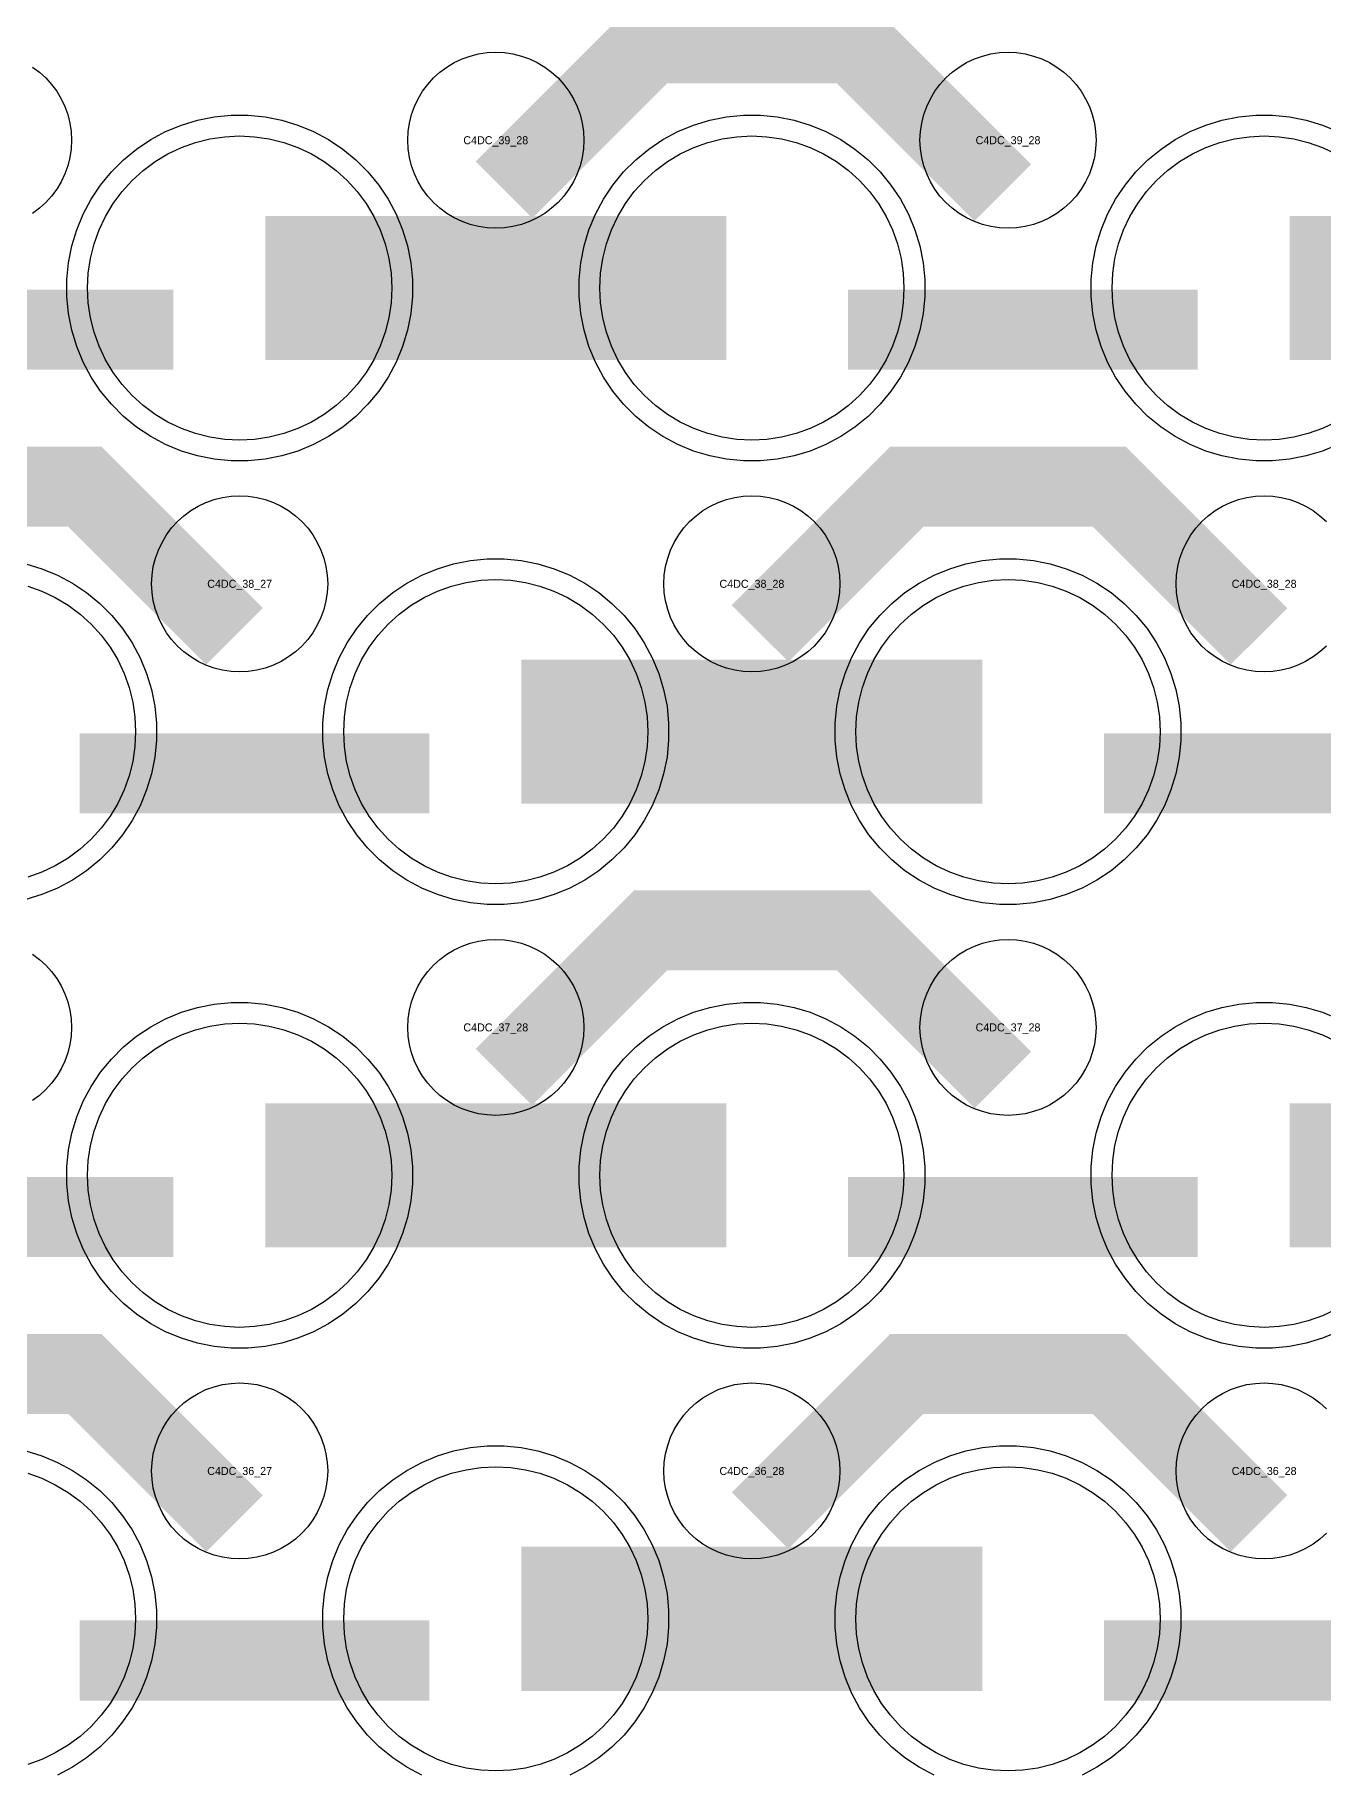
# Model space of a CAD drawing. Extents: x -11880 to 11880, y -14992 to 14992.
# Drawn here: x -3184 to -2782, y -9900 to -9356 of the extents above; entities that cross this region are included whole.
import ezdxf
from ezdxf.enums import TextEntityAlignment as Align

# ---------------------------------------------------------------- set-up
doc = ezdxf.new("R2010")
doc.units = 0
doc.header["$MEASUREMENT"] = 0
for name, color, linetype in [('GDS_775_DT_237', 138, 'CONTINUOUS'), ('RDL1_FS', 34, 'CONTINUOUS'), ('RDL_BS', 160, 'CONTINUOUS')]:
    doc.layers.add(name, color=color, linetype=linetype)

msp = doc.modelspace()

# ---------------------------------------------------------------- linework, layer by layer
at = {"layer": 'RDL1_FS', "color": 240, "true_color": 0xed1f24}
for points in [[(-3120, -9483.074), (-3124.657, -9482.845), (-3129.268, -9482.161), (-3133.791, -9481.029), (-3138.181, -9479.457), (-3142.395, -9477.465), (-3146.395, -9475.067), (-3150.14, -9472.289), (-3153.594, -9469.159), (-3156.724, -9465.705), (-3159.502, -9461.96), (-3161.9, -9457.96), (-3163.892, -9453.746), (-3165.464, -9449.356), (-3166.596, -9444.833), (-3167.28, -9440.222), (-3167.509, -9435.565), (-3167.28, -9430.908), (-3166.596, -9426.297), (-3165.464, -9421.774), (-3163.892, -9417.384), (-3161.9, -9413.17), (-3159.502, -9409.17), (-3156.724, -9405.425), (-3153.594, -9401.971), (-3150.14, -9398.841), (-3146.395, -9396.063), (-3142.395, -9393.665), (-3138.181, -9391.673), (-3133.791, -9390.101), (-3129.268, -9388.969), (-3124.657, -9388.285), (-3120, -9388.056), (-3115.343, -9388.285), (-3110.732, -9388.969), (-3106.209, -9390.101), (-3101.819, -9391.673), (-3097.605, -9393.665), (-3093.605, -9396.063), (-3089.86, -9398.841), (-3086.406, -9401.971), (-3083.276, -9405.425), (-3080.498, -9409.17), (-3078.1, -9413.17), (-3076.108, -9417.384), (-3074.536, -9421.774), (-3073.404, -9426.297), (-3072.72, -9430.908), (-3072.491, -9435.565), (-3072.72, -9440.222), (-3073.404, -9444.833), (-3074.536, -9449.356), (-3076.108, -9453.746), (-3078.1, -9457.96), (-3080.498, -9461.96), (-3083.276, -9465.705), (-3086.406, -9469.159), (-3089.86, -9472.289), (-3093.605, -9475.067), (-3097.605, -9477.465), (-3101.819, -9479.457), (-3106.209, -9481.029), (-3110.732, -9482.161), (-3115.343, -9482.845)], [(-2960, -9483.074), (-2964.657, -9482.845), (-2969.268, -9482.161), (-2973.791, -9481.029), (-2978.181, -9479.457), (-2982.395, -9477.465), (-2986.395, -9475.067), (-2990.14, -9472.289), (-2993.594, -9469.159), (-2996.724, -9465.705), (-2999.502, -9461.96), (-3001.9, -9457.96), (-3003.892, -9453.746), (-3005.464, -9449.356), (-3006.596, -9444.833), (-3007.28, -9440.222), (-3007.509, -9435.565), (-3007.28, -9430.908), (-3006.596, -9426.297), (-3005.464, -9421.774), (-3003.892, -9417.384), (-3001.9, -9413.17), (-2999.502, -9409.17), (-2996.724, -9405.425), (-2993.594, -9401.971), (-2990.14, -9398.841), (-2986.395, -9396.063), (-2982.395, -9393.665), (-2978.181, -9391.673), (-2973.791, -9390.101), (-2969.268, -9388.969), (-2964.657, -9388.285), (-2960, -9388.056), (-2955.343, -9388.285), (-2950.732, -9388.969), (-2946.209, -9390.101), (-2941.819, -9391.673), (-2937.605, -9393.665), (-2933.605, -9396.063), (-2929.86, -9398.841), (-2926.406, -9401.971), (-2923.276, -9405.425), (-2920.498, -9409.17), (-2918.1, -9413.17), (-2916.108, -9417.384), (-2914.536, -9421.774), (-2913.404, -9426.297), (-2912.72, -9430.908), (-2912.491, -9435.565), (-2912.72, -9440.222), (-2913.404, -9444.833), (-2914.536, -9449.356), (-2916.108, -9453.746), (-2918.1, -9457.96), (-2920.498, -9461.96), (-2923.276, -9465.705), (-2926.406, -9469.159), (-2929.86, -9472.289), (-2933.605, -9475.067), (-2937.605, -9477.465), (-2941.819, -9479.457), (-2946.209, -9481.029), (-2950.732, -9482.161), (-2955.343, -9482.845)], [(-3040, -9898.769), (-3044.657, -9898.54), (-3049.268, -9897.856), (-3053.791, -9896.724), (-3058.181, -9895.152), (-3062.395, -9893.16), (-3066.395, -9890.762), (-3070.14, -9887.984), (-3073.594, -9884.854), (-3076.724, -9881.4), (-3079.502, -9877.655), (-3081.9, -9873.655), (-3083.892, -9869.441), (-3085.464, -9865.051), (-3086.596, -9860.528), (-3087.28, -9855.917), (-3087.509, -9851.26), (-3087.28, -9846.603), (-3086.596, -9841.992), (-3085.464, -9837.469), (-3083.892, -9833.079), (-3081.9, -9828.865), (-3079.502, -9824.865), (-3076.724, -9821.12), (-3073.594, -9817.666), (-3070.14, -9814.536), (-3066.395, -9811.758), (-3062.395, -9809.36), (-3058.181, -9807.368), (-3053.791, -9805.796), (-3049.268, -9804.664), (-3044.657, -9803.98), (-3040, -9803.751), (-3035.343, -9803.98), (-3030.732, -9804.664), (-3026.209, -9805.796), (-3021.819, -9807.368), (-3017.605, -9809.36), (-3013.605, -9811.758), (-3009.86, -9814.536), (-3006.406, -9817.666), (-3003.276, -9821.12), (-3000.498, -9824.865), (-2998.1, -9828.865), (-2996.108, -9833.079), (-2994.536, -9837.469), (-2993.404, -9841.992), (-2992.72, -9846.603), (-2992.491, -9851.26), (-2992.72, -9855.917), (-2993.404, -9860.528), (-2994.536, -9865.051), (-2996.108, -9869.441), (-2998.1, -9873.655), (-3000.498, -9877.655), (-3003.276, -9881.4), (-3006.406, -9884.854), (-3009.86, -9887.984), (-3013.605, -9890.762), (-3017.605, -9893.16), (-3021.819, -9895.152), (-3026.209, -9896.724), (-3030.732, -9897.856), (-3035.343, -9898.54)], [(-2880, -9898.769), (-2884.657, -9898.54), (-2889.268, -9897.856), (-2893.791, -9896.724), (-2898.181, -9895.152), (-2902.395, -9893.16), (-2906.395, -9890.762), (-2910.14, -9887.984), (-2913.594, -9884.854), (-2916.724, -9881.4), (-2919.502, -9877.655), (-2921.9, -9873.655), (-2923.892, -9869.441), (-2925.464, -9865.051), (-2926.596, -9860.528), (-2927.28, -9855.917), (-2927.509, -9851.26), (-2927.28, -9846.603), (-2926.596, -9841.992), (-2925.464, -9837.469), (-2923.892, -9833.079), (-2921.9, -9828.865), (-2919.502, -9824.865), (-2916.724, -9821.12), (-2913.594, -9817.666), (-2910.14, -9814.536), (-2906.395, -9811.758), (-2902.395, -9809.36), (-2898.181, -9807.368), (-2893.791, -9805.796), (-2889.268, -9804.664), (-2884.657, -9803.98), (-2880, -9803.751), (-2875.343, -9803.98), (-2870.732, -9804.664), (-2866.209, -9805.796), (-2861.819, -9807.368), (-2857.605, -9809.36), (-2853.605, -9811.758), (-2849.86, -9814.536), (-2846.406, -9817.666), (-2843.276, -9821.12), (-2840.498, -9824.865), (-2838.1, -9828.865), (-2836.108, -9833.079), (-2834.536, -9837.469), (-2833.404, -9841.992), (-2832.72, -9846.603), (-2832.491, -9851.26), (-2832.72, -9855.917), (-2833.404, -9860.528), (-2834.536, -9865.051), (-2836.108, -9869.441), (-2838.1, -9873.655), (-2840.498, -9877.655), (-2843.276, -9881.4), (-2846.406, -9884.854), (-2849.86, -9887.984), (-2853.605, -9890.762), (-2857.605, -9893.16), (-2861.819, -9895.152), (-2866.209, -9896.724), (-2870.732, -9897.856), (-2875.343, -9898.54)]]:
    msp.add_lwpolyline(points, close=True, dxfattribs=at)
for points in [[(-2777.605, -9477.465), (-2781.819, -9479.457), (-2786.209, -9481.029), (-2790.732, -9482.161), (-2795.343, -9482.845), (-2800, -9483.074), (-2804.657, -9482.845), (-2809.268, -9482.161), (-2813.791, -9481.029), (-2818.181, -9479.457), (-2822.395, -9477.465), (-2826.395, -9475.067), (-2830.14, -9472.289), (-2833.594, -9469.159), (-2836.724, -9465.705), (-2839.502, -9461.96), (-2841.9, -9457.96), (-2843.892, -9453.746), (-2845.464, -9449.356), (-2846.596, -9444.833), (-2847.28, -9440.222), (-2847.509, -9435.565), (-2847.28, -9430.908), (-2846.596, -9426.297), (-2845.464, -9421.774), (-2843.892, -9417.384), (-2841.9, -9413.17), (-2839.502, -9409.17), (-2836.724, -9405.425), (-2833.594, -9401.971), (-2830.14, -9398.841), (-2826.395, -9396.063), (-2822.395, -9393.665), (-2818.181, -9391.673), (-2813.791, -9390.101), (-2809.268, -9388.969), (-2804.657, -9388.285), (-2800, -9388.056), (-2795.343, -9388.285), (-2790.732, -9388.969), (-2786.209, -9390.101), (-2781.819, -9391.673), (-2777.605, -9393.665)], [(-3186.209, -9805.796), (-3181.819, -9807.368), (-3177.605, -9809.36), (-3173.605, -9811.758), (-3169.86, -9814.536), (-3166.406, -9817.666), (-3163.276, -9821.12), (-3160.498, -9824.865), (-3158.1, -9828.865), (-3156.108, -9833.079), (-3154.536, -9837.469), (-3153.404, -9841.992), (-3152.72, -9846.603), (-3152.491, -9851.26), (-3152.72, -9855.917), (-3153.404, -9860.528), (-3154.536, -9865.051), (-3156.108, -9869.441), (-3158.1, -9873.655), (-3160.498, -9877.655), (-3163.276, -9881.4), (-3166.406, -9884.854), (-3169.86, -9887.984), (-3173.605, -9890.762), (-3177.605, -9893.16), (-3181.819, -9895.152), (-3186.209, -9896.724)]]:
    msp.add_lwpolyline(points, dxfattribs=at)
for points in [[(-3111.998, -9435.565, 45, 45, 0), (-3039.998, -9435.565, 45, 45, 0)], [(-3039.998, -9435.565, 45, 45, 0), (-2967.998, -9435.565, 45, 45, 0)], [(-2791.998, -9435.565, 45, 45, 0), (-2719.998, -9435.565, 45, 45, 0)], [(-3031.998, -9851.26, 45, 45, 0), (-2959.998, -9851.26, 45, 45, 0)], [(-2959.998, -9851.26, 45, 45, 0), (-2887.998, -9851.26, 45, 45, 0)]]:
    msp.add_lwpolyline(points, format="xyseb", dxfattribs=at)
at = {"layer": 'RDL1_FS'}
for points in [[(-3186.209, -9528.666), (-3181.819, -9530.238), (-3177.605, -9532.23), (-3173.605, -9534.628), (-3169.86, -9537.406), (-3166.406, -9540.536), (-3163.276, -9543.99), (-3160.498, -9547.735), (-3158.1, -9551.735), (-3156.108, -9555.949), (-3154.536, -9560.339), (-3153.404, -9564.862), (-3152.72, -9569.473), (-3152.491, -9574.13), (-3152.72, -9578.787), (-3153.404, -9583.398), (-3154.536, -9587.921), (-3156.108, -9592.311), (-3158.1, -9596.525), (-3160.498, -9600.525), (-3163.276, -9604.27), (-3166.406, -9607.724), (-3169.86, -9610.854), (-3173.605, -9613.632), (-3177.605, -9616.03), (-3181.819, -9618.022), (-3186.209, -9619.594)], [(-2777.605, -9754.595), (-2781.819, -9756.587), (-2786.209, -9758.159), (-2790.732, -9759.291), (-2795.343, -9759.975), (-2800, -9760.204), (-2804.657, -9759.975), (-2809.268, -9759.291), (-2813.791, -9758.159), (-2818.181, -9756.587), (-2822.395, -9754.595), (-2826.395, -9752.197), (-2830.14, -9749.419), (-2833.594, -9746.289), (-2836.724, -9742.835), (-2839.502, -9739.09), (-2841.9, -9735.09), (-2843.892, -9730.876), (-2845.464, -9726.486), (-2846.596, -9721.963), (-2847.28, -9717.352), (-2847.509, -9712.695), (-2847.28, -9708.038), (-2846.596, -9703.427), (-2845.464, -9698.904), (-2843.892, -9694.514), (-2841.9, -9690.3), (-2839.502, -9686.3), (-2836.724, -9682.555), (-2833.594, -9679.101), (-2830.14, -9675.971), (-2826.395, -9673.193), (-2822.395, -9670.795), (-2818.181, -9668.803), (-2813.791, -9667.231), (-2809.268, -9666.099), (-2804.657, -9665.415), (-2800, -9665.186), (-2795.343, -9665.415), (-2790.732, -9666.099), (-2786.209, -9667.231), (-2781.819, -9668.803), (-2777.605, -9670.795)]]:
    msp.add_lwpolyline(points, dxfattribs=at)
for points in [[(-3040, -9621.639), (-3044.657, -9621.41), (-3049.268, -9620.726), (-3053.791, -9619.594), (-3058.181, -9618.022), (-3062.395, -9616.03), (-3066.395, -9613.632), (-3070.14, -9610.854), (-3073.594, -9607.724), (-3076.724, -9604.27), (-3079.502, -9600.525), (-3081.9, -9596.525), (-3083.892, -9592.311), (-3085.464, -9587.921), (-3086.596, -9583.398), (-3087.28, -9578.787), (-3087.509, -9574.13), (-3087.28, -9569.473), (-3086.596, -9564.862), (-3085.464, -9560.339), (-3083.892, -9555.949), (-3081.9, -9551.735), (-3079.502, -9547.735), (-3076.724, -9543.99), (-3073.594, -9540.536), (-3070.14, -9537.406), (-3066.395, -9534.628), (-3062.395, -9532.23), (-3058.181, -9530.238), (-3053.791, -9528.666), (-3049.268, -9527.534), (-3044.657, -9526.85), (-3040, -9526.621), (-3035.343, -9526.85), (-3030.732, -9527.534), (-3026.209, -9528.666), (-3021.819, -9530.238), (-3017.605, -9532.23), (-3013.605, -9534.628), (-3009.86, -9537.406), (-3006.406, -9540.536), (-3003.276, -9543.99), (-3000.498, -9547.735), (-2998.1, -9551.735), (-2996.108, -9555.949), (-2994.536, -9560.339), (-2993.404, -9564.862), (-2992.72, -9569.473), (-2992.491, -9574.13), (-2992.72, -9578.787), (-2993.404, -9583.398), (-2994.536, -9587.921), (-2996.108, -9592.311), (-2998.1, -9596.525), (-3000.498, -9600.525), (-3003.276, -9604.27), (-3006.406, -9607.724), (-3009.86, -9610.854), (-3013.605, -9613.632), (-3017.605, -9616.03), (-3021.819, -9618.022), (-3026.209, -9619.594), (-3030.732, -9620.726), (-3035.343, -9621.41)], [(-2880, -9621.639), (-2884.657, -9621.41), (-2889.268, -9620.726), (-2893.791, -9619.594), (-2898.181, -9618.022), (-2902.395, -9616.03), (-2906.395, -9613.632), (-2910.14, -9610.854), (-2913.594, -9607.724), (-2916.724, -9604.27), (-2919.502, -9600.525), (-2921.9, -9596.525), (-2923.892, -9592.311), (-2925.464, -9587.921), (-2926.596, -9583.398), (-2927.28, -9578.787), (-2927.509, -9574.13), (-2927.28, -9569.473), (-2926.596, -9564.862), (-2925.464, -9560.339), (-2923.892, -9555.949), (-2921.9, -9551.735), (-2919.502, -9547.735), (-2916.724, -9543.99), (-2913.594, -9540.536), (-2910.14, -9537.406), (-2906.395, -9534.628), (-2902.395, -9532.23), (-2898.181, -9530.238), (-2893.791, -9528.666), (-2889.268, -9527.534), (-2884.657, -9526.85), (-2880, -9526.621), (-2875.343, -9526.85), (-2870.732, -9527.534), (-2866.209, -9528.666), (-2861.819, -9530.238), (-2857.605, -9532.23), (-2853.605, -9534.628), (-2849.86, -9537.406), (-2846.406, -9540.536), (-2843.276, -9543.99), (-2840.498, -9547.735), (-2838.1, -9551.735), (-2836.108, -9555.949), (-2834.536, -9560.339), (-2833.404, -9564.862), (-2832.72, -9569.473), (-2832.491, -9574.13), (-2832.72, -9578.787), (-2833.404, -9583.398), (-2834.536, -9587.921), (-2836.108, -9592.311), (-2838.1, -9596.525), (-2840.498, -9600.525), (-2843.276, -9604.27), (-2846.406, -9607.724), (-2849.86, -9610.854), (-2853.605, -9613.632), (-2857.605, -9616.03), (-2861.819, -9618.022), (-2866.209, -9619.594), (-2870.732, -9620.726), (-2875.343, -9621.41)], [(-3120, -9760.204), (-3124.657, -9759.975), (-3129.268, -9759.291), (-3133.791, -9758.159), (-3138.181, -9756.587), (-3142.395, -9754.595), (-3146.395, -9752.197), (-3150.14, -9749.419), (-3153.594, -9746.289), (-3156.724, -9742.835), (-3159.502, -9739.09), (-3161.9, -9735.09), (-3163.892, -9730.876), (-3165.464, -9726.486), (-3166.596, -9721.963), (-3167.28, -9717.352), (-3167.509, -9712.695), (-3167.28, -9708.038), (-3166.596, -9703.427), (-3165.464, -9698.904), (-3163.892, -9694.514), (-3161.9, -9690.3), (-3159.502, -9686.3), (-3156.724, -9682.555), (-3153.594, -9679.101), (-3150.14, -9675.971), (-3146.395, -9673.193), (-3142.395, -9670.795), (-3138.181, -9668.803), (-3133.791, -9667.231), (-3129.268, -9666.099), (-3124.657, -9665.415), (-3120, -9665.186), (-3115.343, -9665.415), (-3110.732, -9666.099), (-3106.209, -9667.231), (-3101.819, -9668.803), (-3097.605, -9670.795), (-3093.605, -9673.193), (-3089.86, -9675.971), (-3086.406, -9679.101), (-3083.276, -9682.555), (-3080.498, -9686.3), (-3078.1, -9690.3), (-3076.108, -9694.514), (-3074.536, -9698.904), (-3073.404, -9703.427), (-3072.72, -9708.038), (-3072.491, -9712.695), (-3072.72, -9717.352), (-3073.404, -9721.963), (-3074.536, -9726.486), (-3076.108, -9730.876), (-3078.1, -9735.09), (-3080.498, -9739.09), (-3083.276, -9742.835), (-3086.406, -9746.289), (-3089.86, -9749.419), (-3093.605, -9752.197), (-3097.605, -9754.595), (-3101.819, -9756.587), (-3106.209, -9758.159), (-3110.732, -9759.291), (-3115.343, -9759.975)], [(-2960, -9760.204), (-2964.657, -9759.975), (-2969.268, -9759.291), (-2973.791, -9758.159), (-2978.181, -9756.587), (-2982.395, -9754.595), (-2986.395, -9752.197), (-2990.14, -9749.419), (-2993.594, -9746.289), (-2996.724, -9742.835), (-2999.502, -9739.09), (-3001.9, -9735.09), (-3003.892, -9730.876), (-3005.464, -9726.486), (-3006.596, -9721.963), (-3007.28, -9717.352), (-3007.509, -9712.695), (-3007.28, -9708.038), (-3006.596, -9703.427), (-3005.464, -9698.904), (-3003.892, -9694.514), (-3001.9, -9690.3), (-2999.502, -9686.3), (-2996.724, -9682.555), (-2993.594, -9679.101), (-2990.14, -9675.971), (-2986.395, -9673.193), (-2982.395, -9670.795), (-2978.181, -9668.803), (-2973.791, -9667.231), (-2969.268, -9666.099), (-2964.657, -9665.415), (-2960, -9665.186), (-2955.343, -9665.415), (-2950.732, -9666.099), (-2946.209, -9667.231), (-2941.819, -9668.803), (-2937.605, -9670.795), (-2933.605, -9673.193), (-2929.86, -9675.971), (-2926.406, -9679.101), (-2923.276, -9682.555), (-2920.498, -9686.3), (-2918.1, -9690.3), (-2916.108, -9694.514), (-2914.536, -9698.904), (-2913.404, -9703.427), (-2912.72, -9708.038), (-2912.491, -9712.695), (-2912.72, -9717.352), (-2913.404, -9721.963), (-2914.536, -9726.486), (-2916.108, -9730.876), (-2918.1, -9735.09), (-2920.498, -9739.09), (-2923.276, -9742.835), (-2926.406, -9746.289), (-2929.86, -9749.419), (-2933.605, -9752.197), (-2937.605, -9754.595), (-2941.819, -9756.587), (-2946.209, -9758.159), (-2950.732, -9759.291), (-2955.343, -9759.975)]]:
    msp.add_lwpolyline(points, close=True, dxfattribs=at)
for points in [[(-3031.998, -9574.13, 45, 45, 0), (-2959.998, -9574.13, 45, 45, 0)], [(-2959.998, -9574.13, 45, 45, 0), (-2887.998, -9574.13, 45, 45, 0)], [(-3111.998, -9712.695, 45, 45, 0), (-3039.998, -9712.695, 45, 45, 0)], [(-3039.998, -9712.695, 45, 45, 0), (-2967.998, -9712.695, 45, 45, 0)], [(-2791.998, -9712.695, 45, 45, 0), (-2719.998, -9712.695, 45, 45, 0)]]:
    msp.add_lwpolyline(points, format="xyseb", dxfattribs=at)
at = {"layer": 'RDL_BS'}
for points in [[(-3037.438, -9404.879, 25, 25, 0), (-2991.623, -9359.064, 25, 25, 0), (-2958.07, -9359.064, 25, 25, 0)], [(-2881.599, -9405.778, 25, 25, 0), (-2928.313, -9359.064, 25, 25, 0), (-2958.071, -9359.064, 25, 25, 0)], [(-3121.599, -9544.343, 25, 25, 0), (-3168.313, -9497.629, 25, 25, 0), (-3198.071, -9497.629, 25, 25, 0)], [(-2957.438, -9543.444, 25, 25, 0), (-2911.623, -9497.629, 25, 25, 0), (-2878.07, -9497.629, 25, 25, 0)], [(-2801.599, -9544.343, 25, 25, 0), (-2848.313, -9497.629, 25, 25, 0), (-2878.071, -9497.629, 25, 25, 0)], [(-3169.984, -9587.143, 25, 25, 0), (-3060.719, -9587.143, 25, 25, 0)], [(-2849.984, -9587.143, 25, 25, 0), (-2740.719, -9587.143, 25, 25, 0)], [(-3037.438, -9682.009, 25, 25, 0), (-2991.623, -9636.194, 25, 25, 0), (-2958.07, -9636.194, 25, 25, 0)], [(-2881.599, -9682.908, 25, 25, 0), (-2928.313, -9636.194, 25, 25, 0), (-2958.071, -9636.194, 25, 25, 0)], [(-3249.984, -9725.708, 25, 25, 0), (-3140.719, -9725.708, 25, 25, 0)], [(-2929.984, -9725.708, 25, 25, 0), (-2820.719, -9725.708, 25, 25, 0)], [(-3121.599, -9821.473, 25, 25, 0), (-3168.313, -9774.759, 25, 25, 0), (-3198.071, -9774.759, 25, 25, 0)], [(-2957.438, -9820.574, 25, 25, 0), (-2911.623, -9774.759, 25, 25, 0), (-2878.07, -9774.759, 25, 25, 0)], [(-2801.599, -9821.473, 25, 25, 0), (-2848.313, -9774.759, 25, 25, 0), (-2878.071, -9774.759, 25, 25, 0)]]:
    msp.add_lwpolyline(points, format="xyseb", dxfattribs=at)
for points in [[(-3040, -9416.871), (-3042.693, -9416.739), (-3045.365, -9416.343), (-3047.984, -9415.686), (-3050.519, -9414.779), (-3052.956, -9413.627), (-3055.28, -9412.234), (-3057.443, -9410.631), (-3059.442, -9408.819), (-3061.254, -9406.82), (-3062.857, -9404.657), (-3064.25, -9402.333), (-3065.402, -9399.896), (-3066.309, -9397.361), (-3066.966, -9394.742), (-3067.362, -9392.07), (-3067.494, -9389.377), (-3067.362, -9386.684), (-3066.966, -9384.012), (-3066.309, -9381.393), (-3065.402, -9378.858), (-3064.25, -9376.421), (-3062.857, -9374.097), (-3061.254, -9371.934), (-3059.442, -9369.935), (-3057.443, -9368.123), (-3055.28, -9366.52), (-3052.956, -9365.127), (-3050.519, -9363.975), (-3047.984, -9363.068), (-3045.365, -9362.411), (-3042.693, -9362.015), (-3040, -9361.883), (-3037.307, -9362.015), (-3034.635, -9362.411), (-3032.016, -9363.068), (-3029.481, -9363.975), (-3027.044, -9365.127), (-3024.72, -9366.52), (-3022.557, -9368.123), (-3020.558, -9369.935), (-3018.746, -9371.934), (-3017.143, -9374.097), (-3015.75, -9376.421), (-3014.598, -9378.858), (-3013.691, -9381.393), (-3013.034, -9384.012), (-3012.638, -9386.684), (-3012.506, -9389.377), (-3012.638, -9392.07), (-3013.034, -9394.742), (-3013.691, -9397.361), (-3014.598, -9399.896), (-3015.75, -9402.333), (-3017.143, -9404.657), (-3018.746, -9406.82), (-3020.558, -9408.819), (-3022.557, -9410.631), (-3024.72, -9412.234), (-3027.044, -9413.627), (-3029.481, -9414.779), (-3032.016, -9415.686), (-3034.635, -9416.343), (-3037.307, -9416.739)], [(-2880, -9416.871), (-2882.693, -9416.739), (-2885.365, -9416.343), (-2887.984, -9415.686), (-2890.519, -9414.779), (-2892.956, -9413.627), (-2895.28, -9412.234), (-2897.443, -9410.631), (-2899.442, -9408.819), (-2901.254, -9406.82), (-2902.857, -9404.657), (-2904.25, -9402.333), (-2905.402, -9399.896), (-2906.309, -9397.361), (-2906.966, -9394.742), (-2907.362, -9392.07), (-2907.494, -9389.377), (-2907.362, -9386.684), (-2906.966, -9384.012), (-2906.309, -9381.393), (-2905.402, -9378.858), (-2904.25, -9376.421), (-2902.857, -9374.097), (-2901.254, -9371.934), (-2899.442, -9369.935), (-2897.443, -9368.123), (-2895.28, -9366.52), (-2892.956, -9365.127), (-2890.519, -9363.975), (-2887.984, -9363.068), (-2885.365, -9362.411), (-2882.693, -9362.015), (-2880, -9361.883), (-2877.307, -9362.015), (-2874.635, -9362.411), (-2872.016, -9363.068), (-2869.481, -9363.975), (-2867.044, -9365.127), (-2864.72, -9366.52), (-2862.557, -9368.123), (-2860.558, -9369.935), (-2858.746, -9371.934), (-2857.143, -9374.097), (-2855.75, -9376.421), (-2854.598, -9378.858), (-2853.691, -9381.393), (-2853.034, -9384.012), (-2852.638, -9386.684), (-2852.506, -9389.377), (-2852.638, -9392.07), (-2853.034, -9394.742), (-2853.691, -9397.361), (-2854.598, -9399.896), (-2855.75, -9402.333), (-2857.143, -9404.657), (-2858.746, -9406.82), (-2860.558, -9408.819), (-2862.557, -9410.631), (-2864.72, -9412.234), (-2867.044, -9413.627), (-2869.481, -9414.779), (-2872.016, -9415.686), (-2874.635, -9416.343), (-2877.307, -9416.739)], [(-3120, -9555.436), (-3122.693, -9555.304), (-3125.365, -9554.908), (-3127.984, -9554.251), (-3130.519, -9553.344), (-3132.956, -9552.192), (-3135.28, -9550.799), (-3137.443, -9549.196), (-3139.442, -9547.384), (-3141.254, -9545.385), (-3142.857, -9543.222), (-3144.25, -9540.898), (-3145.402, -9538.461), (-3146.309, -9535.926), (-3146.966, -9533.307), (-3147.362, -9530.635), (-3147.494, -9527.942), (-3147.362, -9525.249), (-3146.966, -9522.577), (-3146.309, -9519.958), (-3145.402, -9517.423), (-3144.25, -9514.986), (-3142.857, -9512.662), (-3141.254, -9510.499), (-3139.442, -9508.5), (-3137.443, -9506.688), (-3135.28, -9505.085), (-3132.956, -9503.692), (-3130.519, -9502.54), (-3127.984, -9501.633), (-3125.365, -9500.976), (-3122.693, -9500.58), (-3120, -9500.448), (-3117.307, -9500.58), (-3114.635, -9500.976), (-3112.016, -9501.633), (-3109.481, -9502.54), (-3107.044, -9503.692), (-3104.72, -9505.085), (-3102.557, -9506.688), (-3100.558, -9508.5), (-3098.746, -9510.499), (-3097.143, -9512.662), (-3095.75, -9514.986), (-3094.598, -9517.423), (-3093.691, -9519.958), (-3093.034, -9522.577), (-3092.638, -9525.249), (-3092.506, -9527.942), (-3092.638, -9530.635), (-3093.034, -9533.307), (-3093.691, -9535.926), (-3094.598, -9538.461), (-3095.75, -9540.898), (-3097.143, -9543.222), (-3098.746, -9545.385), (-3100.558, -9547.384), (-3102.557, -9549.196), (-3104.72, -9550.799), (-3107.044, -9552.192), (-3109.481, -9553.344), (-3112.016, -9554.251), (-3114.635, -9554.908), (-3117.307, -9555.304)], [(-2960, -9555.436), (-2962.693, -9555.304), (-2965.365, -9554.908), (-2967.984, -9554.251), (-2970.519, -9553.344), (-2972.956, -9552.192), (-2975.28, -9550.799), (-2977.443, -9549.196), (-2979.442, -9547.384), (-2981.254, -9545.385), (-2982.857, -9543.222), (-2984.25, -9540.898), (-2985.402, -9538.461), (-2986.309, -9535.926), (-2986.966, -9533.307), (-2987.362, -9530.635), (-2987.494, -9527.942), (-2987.362, -9525.249), (-2986.966, -9522.577), (-2986.309, -9519.958), (-2985.402, -9517.423), (-2984.25, -9514.986), (-2982.857, -9512.662), (-2981.254, -9510.499), (-2979.442, -9508.5), (-2977.443, -9506.688), (-2975.28, -9505.085), (-2972.956, -9503.692), (-2970.519, -9502.54), (-2967.984, -9501.633), (-2965.365, -9500.976), (-2962.693, -9500.58), (-2960, -9500.448), (-2957.307, -9500.58), (-2954.635, -9500.976), (-2952.016, -9501.633), (-2949.481, -9502.54), (-2947.044, -9503.692), (-2944.72, -9505.085), (-2942.557, -9506.688), (-2940.558, -9508.5), (-2938.746, -9510.499), (-2937.143, -9512.662), (-2935.75, -9514.986), (-2934.598, -9517.423), (-2933.691, -9519.958), (-2933.034, -9522.577), (-2932.638, -9525.249), (-2932.506, -9527.942), (-2932.638, -9530.635), (-2933.034, -9533.307), (-2933.691, -9535.926), (-2934.598, -9538.461), (-2935.75, -9540.898), (-2937.143, -9543.222), (-2938.746, -9545.385), (-2940.558, -9547.384), (-2942.557, -9549.196), (-2944.72, -9550.799), (-2947.044, -9552.192), (-2949.481, -9553.344), (-2952.016, -9554.251), (-2954.635, -9554.908), (-2957.307, -9555.304)], [(-3042.644, -9628.13), (-3047.938, -9627.613), (-3053.165, -9626.567), (-3058.205, -9625.036), (-3063.115, -9623.005), (-3067.777, -9620.513), (-3072.191, -9617.566), (-3076.292, -9614.204), (-3080.074, -9610.422), (-3083.436, -9606.321), (-3086.383, -9601.907), (-3088.875, -9597.245), (-3090.906, -9592.335), (-3092.437, -9587.295), (-3093.483, -9582.068), (-3094, -9576.774), (-3094, -9571.486), (-3093.483, -9566.192), (-3092.437, -9560.965), (-3090.906, -9555.925), (-3088.875, -9551.015), (-3086.383, -9546.353), (-3083.436, -9541.939), (-3080.074, -9537.838), (-3076.292, -9534.056), (-3072.191, -9530.694), (-3067.777, -9527.747), (-3063.115, -9525.255), (-3058.205, -9523.224), (-3053.165, -9521.693), (-3047.938, -9520.647), (-3042.644, -9520.13), (-3037.356, -9520.13), (-3032.062, -9520.647), (-3026.835, -9521.693), (-3021.795, -9523.224), (-3016.885, -9525.255), (-3012.223, -9527.747), (-3007.809, -9530.694), (-3003.708, -9534.056), (-2999.926, -9537.838), (-2996.564, -9541.939), (-2993.617, -9546.353), (-2991.125, -9551.015), (-2989.094, -9555.925), (-2987.563, -9560.965), (-2986.517, -9566.192), (-2986, -9571.486), (-2986, -9576.774), (-2986.517, -9582.068), (-2987.563, -9587.295), (-2989.094, -9592.335), (-2991.125, -9597.245), (-2993.617, -9601.907), (-2996.564, -9606.321), (-2999.926, -9610.422), (-3003.708, -9614.204), (-3007.809, -9617.566), (-3012.223, -9620.513), (-3016.885, -9623.005), (-3021.795, -9625.036), (-3026.835, -9626.567), (-3032.062, -9627.613), (-3037.356, -9628.13)], [(-2882.644, -9628.13), (-2887.938, -9627.613), (-2893.165, -9626.567), (-2898.205, -9625.036), (-2903.115, -9623.005), (-2907.777, -9620.513), (-2912.191, -9617.566), (-2916.292, -9614.204), (-2920.074, -9610.422), (-2923.436, -9606.321), (-2926.383, -9601.907), (-2928.875, -9597.245), (-2930.906, -9592.335), (-2932.437, -9587.295), (-2933.483, -9582.068), (-2934, -9576.774), (-2934, -9571.486), (-2933.483, -9566.192), (-2932.437, -9560.965), (-2930.906, -9555.925), (-2928.875, -9551.015), (-2926.383, -9546.353), (-2923.436, -9541.939), (-2920.074, -9537.838), (-2916.292, -9534.056), (-2912.191, -9530.694), (-2907.777, -9527.747), (-2903.115, -9525.255), (-2898.205, -9523.224), (-2893.165, -9521.693), (-2887.938, -9520.647), (-2882.644, -9520.13), (-2877.356, -9520.13), (-2872.062, -9520.647), (-2866.835, -9521.693), (-2861.795, -9523.224), (-2856.885, -9525.255), (-2852.223, -9527.747), (-2847.809, -9530.694), (-2843.708, -9534.056), (-2839.926, -9537.838), (-2836.564, -9541.939), (-2833.617, -9546.353), (-2831.125, -9551.015), (-2829.094, -9555.925), (-2827.563, -9560.965), (-2826.517, -9566.192), (-2826, -9571.486), (-2826, -9576.774), (-2826.517, -9582.068), (-2827.563, -9587.295), (-2829.094, -9592.335), (-2831.125, -9597.245), (-2833.617, -9601.907), (-2836.564, -9606.321), (-2839.926, -9610.422), (-2843.708, -9614.204), (-2847.809, -9617.566), (-2852.223, -9620.513), (-2856.885, -9623.005), (-2861.795, -9625.036), (-2866.835, -9626.567), (-2872.062, -9627.613), (-2877.356, -9628.13)], [(-3040, -9694.001), (-3042.693, -9693.869), (-3045.365, -9693.473), (-3047.984, -9692.816), (-3050.519, -9691.909), (-3052.956, -9690.757), (-3055.28, -9689.364), (-3057.443, -9687.761), (-3059.442, -9685.949), (-3061.254, -9683.95), (-3062.857, -9681.787), (-3064.25, -9679.463), (-3065.402, -9677.026), (-3066.309, -9674.491), (-3066.966, -9671.872), (-3067.362, -9669.2), (-3067.494, -9666.507), (-3067.362, -9663.814), (-3066.966, -9661.142), (-3066.309, -9658.523), (-3065.402, -9655.988), (-3064.25, -9653.551), (-3062.857, -9651.227), (-3061.254, -9649.064), (-3059.442, -9647.065), (-3057.443, -9645.253), (-3055.28, -9643.65), (-3052.956, -9642.257), (-3050.519, -9641.105), (-3047.984, -9640.198), (-3045.365, -9639.541), (-3042.693, -9639.145), (-3040, -9639.013), (-3037.307, -9639.145), (-3034.635, -9639.541), (-3032.016, -9640.198), (-3029.481, -9641.105), (-3027.044, -9642.257), (-3024.72, -9643.65), (-3022.557, -9645.253), (-3020.558, -9647.065), (-3018.746, -9649.064), (-3017.143, -9651.227), (-3015.75, -9653.551), (-3014.598, -9655.988), (-3013.691, -9658.523), (-3013.034, -9661.142), (-3012.638, -9663.814), (-3012.506, -9666.507), (-3012.638, -9669.2), (-3013.034, -9671.872), (-3013.691, -9674.491), (-3014.598, -9677.026), (-3015.75, -9679.463), (-3017.143, -9681.787), (-3018.746, -9683.95), (-3020.558, -9685.949), (-3022.557, -9687.761), (-3024.72, -9689.364), (-3027.044, -9690.757), (-3029.481, -9691.909), (-3032.016, -9692.816), (-3034.635, -9693.473), (-3037.307, -9693.869)], [(-2880, -9694.001), (-2882.693, -9693.869), (-2885.365, -9693.473), (-2887.984, -9692.816), (-2890.519, -9691.909), (-2892.956, -9690.757), (-2895.28, -9689.364), (-2897.443, -9687.761), (-2899.442, -9685.949), (-2901.254, -9683.95), (-2902.857, -9681.787), (-2904.25, -9679.463), (-2905.402, -9677.026), (-2906.309, -9674.491), (-2906.966, -9671.872), (-2907.362, -9669.2), (-2907.494, -9666.507), (-2907.362, -9663.814), (-2906.966, -9661.142), (-2906.309, -9658.523), (-2905.402, -9655.988), (-2904.25, -9653.551), (-2902.857, -9651.227), (-2901.254, -9649.064), (-2899.442, -9647.065), (-2897.443, -9645.253), (-2895.28, -9643.65), (-2892.956, -9642.257), (-2890.519, -9641.105), (-2887.984, -9640.198), (-2885.365, -9639.541), (-2882.693, -9639.145), (-2880, -9639.013), (-2877.307, -9639.145), (-2874.635, -9639.541), (-2872.016, -9640.198), (-2869.481, -9641.105), (-2867.044, -9642.257), (-2864.72, -9643.65), (-2862.557, -9645.253), (-2860.558, -9647.065), (-2858.746, -9649.064), (-2857.143, -9651.227), (-2855.75, -9653.551), (-2854.598, -9655.988), (-2853.691, -9658.523), (-2853.034, -9661.142), (-2852.638, -9663.814), (-2852.506, -9666.507), (-2852.638, -9669.2), (-2853.034, -9671.872), (-2853.691, -9674.491), (-2854.598, -9677.026), (-2855.75, -9679.463), (-2857.143, -9681.787), (-2858.746, -9683.95), (-2860.558, -9685.949), (-2862.557, -9687.761), (-2864.72, -9689.364), (-2867.044, -9690.757), (-2869.481, -9691.909), (-2872.016, -9692.816), (-2874.635, -9693.473), (-2877.307, -9693.869)], [(-3122.644, -9766.695), (-3127.938, -9766.178), (-3133.165, -9765.132), (-3138.205, -9763.601), (-3143.115, -9761.57), (-3147.777, -9759.078), (-3152.191, -9756.131), (-3156.292, -9752.769), (-3160.074, -9748.987), (-3163.436, -9744.886), (-3166.383, -9740.472), (-3168.875, -9735.81), (-3170.906, -9730.9), (-3172.437, -9725.86), (-3173.483, -9720.633), (-3174, -9715.339), (-3174, -9710.051), (-3173.483, -9704.757), (-3172.437, -9699.53), (-3170.906, -9694.49), (-3168.875, -9689.58), (-3166.383, -9684.918), (-3163.436, -9680.504), (-3160.074, -9676.403), (-3156.292, -9672.621), (-3152.191, -9669.259), (-3147.777, -9666.312), (-3143.115, -9663.82), (-3138.205, -9661.789), (-3133.165, -9660.258), (-3127.938, -9659.212), (-3122.644, -9658.695), (-3117.356, -9658.695), (-3112.062, -9659.212), (-3106.835, -9660.258), (-3101.795, -9661.789), (-3096.885, -9663.82), (-3092.223, -9666.312), (-3087.809, -9669.259), (-3083.708, -9672.621), (-3079.926, -9676.403), (-3076.564, -9680.504), (-3073.617, -9684.918), (-3071.125, -9689.58), (-3069.094, -9694.49), (-3067.563, -9699.53), (-3066.517, -9704.757), (-3066, -9710.051), (-3066, -9715.339), (-3066.517, -9720.633), (-3067.563, -9725.86), (-3069.094, -9730.9), (-3071.125, -9735.81), (-3073.617, -9740.472), (-3076.564, -9744.886), (-3079.926, -9748.987), (-3083.708, -9752.769), (-3087.809, -9756.131), (-3092.223, -9759.078), (-3096.885, -9761.57), (-3101.795, -9763.601), (-3106.835, -9765.132), (-3112.062, -9766.178), (-3117.356, -9766.695)], [(-2962.644, -9766.695), (-2967.938, -9766.178), (-2973.165, -9765.132), (-2978.205, -9763.601), (-2983.115, -9761.57), (-2987.777, -9759.078), (-2992.191, -9756.131), (-2996.292, -9752.769), (-3000.074, -9748.987), (-3003.436, -9744.886), (-3006.383, -9740.472), (-3008.875, -9735.81), (-3010.906, -9730.9), (-3012.437, -9725.86), (-3013.483, -9720.633), (-3014, -9715.339), (-3014, -9710.051), (-3013.483, -9704.757), (-3012.437, -9699.53), (-3010.906, -9694.49), (-3008.875, -9689.58), (-3006.383, -9684.918), (-3003.436, -9680.504), (-3000.074, -9676.403), (-2996.292, -9672.621), (-2992.191, -9669.259), (-2987.777, -9666.312), (-2983.115, -9663.82), (-2978.205, -9661.789), (-2973.165, -9660.258), (-2967.938, -9659.212), (-2962.644, -9658.695), (-2957.356, -9658.695), (-2952.062, -9659.212), (-2946.835, -9660.258), (-2941.795, -9661.789), (-2936.885, -9663.82), (-2932.223, -9666.312), (-2927.809, -9669.259), (-2923.708, -9672.621), (-2919.926, -9676.403), (-2916.564, -9680.504), (-2913.617, -9684.918), (-2911.125, -9689.58), (-2909.094, -9694.49), (-2907.563, -9699.53), (-2906.517, -9704.757), (-2906, -9710.051), (-2906, -9715.339), (-2906.517, -9720.633), (-2907.563, -9725.86), (-2909.094, -9730.9), (-2911.125, -9735.81), (-2913.617, -9740.472), (-2916.564, -9744.886), (-2919.926, -9748.987), (-2923.708, -9752.769), (-2927.809, -9756.131), (-2932.223, -9759.078), (-2936.885, -9761.57), (-2941.795, -9763.601), (-2946.835, -9765.132), (-2952.062, -9766.178), (-2957.356, -9766.695)], [(-3120, -9832.566), (-3122.693, -9832.434), (-3125.365, -9832.038), (-3127.984, -9831.381), (-3130.519, -9830.474), (-3132.956, -9829.322), (-3135.28, -9827.929), (-3137.443, -9826.326), (-3139.442, -9824.514), (-3141.254, -9822.515), (-3142.857, -9820.352), (-3144.25, -9818.028), (-3145.402, -9815.591), (-3146.309, -9813.056), (-3146.966, -9810.437), (-3147.362, -9807.765), (-3147.494, -9805.072), (-3147.362, -9802.379), (-3146.966, -9799.707), (-3146.309, -9797.088), (-3145.402, -9794.553), (-3144.25, -9792.116), (-3142.857, -9789.792), (-3141.254, -9787.629), (-3139.442, -9785.63), (-3137.443, -9783.818), (-3135.28, -9782.215), (-3132.956, -9780.822), (-3130.519, -9779.67), (-3127.984, -9778.763), (-3125.365, -9778.106), (-3122.693, -9777.71), (-3120, -9777.578), (-3117.307, -9777.71), (-3114.635, -9778.106), (-3112.016, -9778.763), (-3109.481, -9779.67), (-3107.044, -9780.822), (-3104.72, -9782.215), (-3102.557, -9783.818), (-3100.558, -9785.63), (-3098.746, -9787.629), (-3097.143, -9789.792), (-3095.75, -9792.116), (-3094.598, -9794.553), (-3093.691, -9797.088), (-3093.034, -9799.707), (-3092.638, -9802.379), (-3092.506, -9805.072), (-3092.638, -9807.765), (-3093.034, -9810.437), (-3093.691, -9813.056), (-3094.598, -9815.591), (-3095.75, -9818.028), (-3097.143, -9820.352), (-3098.746, -9822.515), (-3100.558, -9824.514), (-3102.557, -9826.326), (-3104.72, -9827.929), (-3107.044, -9829.322), (-3109.481, -9830.474), (-3112.016, -9831.381), (-3114.635, -9832.038), (-3117.307, -9832.434)], [(-2960, -9832.566), (-2962.693, -9832.434), (-2965.365, -9832.038), (-2967.984, -9831.381), (-2970.519, -9830.474), (-2972.956, -9829.322), (-2975.28, -9827.929), (-2977.443, -9826.326), (-2979.442, -9824.514), (-2981.254, -9822.515), (-2982.857, -9820.352), (-2984.25, -9818.028), (-2985.402, -9815.591), (-2986.309, -9813.056), (-2986.966, -9810.437), (-2987.362, -9807.765), (-2987.494, -9805.072), (-2987.362, -9802.379), (-2986.966, -9799.707), (-2986.309, -9797.088), (-2985.402, -9794.553), (-2984.25, -9792.116), (-2982.857, -9789.792), (-2981.254, -9787.629), (-2979.442, -9785.63), (-2977.443, -9783.818), (-2975.28, -9782.215), (-2972.956, -9780.822), (-2970.519, -9779.67), (-2967.984, -9778.763), (-2965.365, -9778.106), (-2962.693, -9777.71), (-2960, -9777.578), (-2957.307, -9777.71), (-2954.635, -9778.106), (-2952.016, -9778.763), (-2949.481, -9779.67), (-2947.044, -9780.822), (-2944.72, -9782.215), (-2942.557, -9783.818), (-2940.558, -9785.63), (-2938.746, -9787.629), (-2937.143, -9789.792), (-2935.75, -9792.116), (-2934.598, -9794.553), (-2933.691, -9797.088), (-2933.034, -9799.707), (-2932.638, -9802.379), (-2932.506, -9805.072), (-2932.638, -9807.765), (-2933.034, -9810.437), (-2933.691, -9813.056), (-2934.598, -9815.591), (-2935.75, -9818.028), (-2937.143, -9820.352), (-2938.746, -9822.515), (-2940.558, -9824.514), (-2942.557, -9826.326), (-2944.72, -9827.929), (-2947.044, -9829.322), (-2949.481, -9830.474), (-2952.016, -9831.381), (-2954.635, -9832.038), (-2957.307, -9832.434)]]:
    msp.add_lwpolyline(points, close=True, dxfattribs=at)
for points in [[(-3184.72, -9366.52), (-3182.557, -9368.123), (-3180.558, -9369.935), (-3178.746, -9371.934), (-3177.143, -9374.097), (-3175.75, -9376.421), (-3174.598, -9378.858), (-3173.691, -9381.393), (-3173.034, -9384.012), (-3172.638, -9386.684), (-3172.506, -9389.377), (-3172.638, -9392.07), (-3173.034, -9394.742), (-3173.691, -9397.361), (-3174.598, -9399.896), (-3175.75, -9402.333), (-3177.143, -9404.657), (-3178.746, -9406.82), (-3180.558, -9408.819), (-3182.557, -9410.631), (-3184.72, -9412.234)], [(-2780.558, -9547.384), (-2782.557, -9549.196), (-2784.72, -9550.799), (-2787.044, -9552.192), (-2789.481, -9553.344), (-2792.016, -9554.251), (-2794.635, -9554.908), (-2797.307, -9555.304), (-2800, -9555.436), (-2802.693, -9555.304), (-2805.365, -9554.908), (-2807.984, -9554.251), (-2810.519, -9553.344), (-2812.956, -9552.192), (-2815.28, -9550.799), (-2817.443, -9549.196), (-2819.442, -9547.384), (-2821.254, -9545.385), (-2822.857, -9543.222), (-2824.25, -9540.898), (-2825.402, -9538.461), (-2826.309, -9535.926), (-2826.966, -9533.307), (-2827.362, -9530.635), (-2827.494, -9527.942), (-2827.362, -9525.249), (-2826.966, -9522.577), (-2826.309, -9519.958), (-2825.402, -9517.423), (-2824.25, -9514.986), (-2822.857, -9512.662), (-2821.254, -9510.499), (-2819.442, -9508.5), (-2817.443, -9506.688), (-2815.28, -9505.085), (-2812.956, -9503.692), (-2810.519, -9502.54), (-2807.984, -9501.633), (-2805.365, -9500.976), (-2802.693, -9500.58), (-2800, -9500.448), (-2797.307, -9500.58), (-2794.635, -9500.976), (-2792.016, -9501.633), (-2789.481, -9502.54), (-2787.044, -9503.692), (-2784.72, -9505.085), (-2782.557, -9506.688), (-2780.558, -9508.5)], [(-3186.835, -9521.693), (-3181.795, -9523.224), (-3176.885, -9525.255), (-3172.223, -9527.747), (-3167.809, -9530.694), (-3163.708, -9534.056), (-3159.926, -9537.838), (-3156.564, -9541.939), (-3153.617, -9546.353), (-3151.125, -9551.015), (-3149.094, -9555.925), (-3147.563, -9560.965), (-3146.517, -9566.192), (-3146, -9571.486), (-3146, -9576.774), (-3146.517, -9582.068), (-3147.563, -9587.295), (-3149.094, -9592.335), (-3151.125, -9597.245), (-3153.617, -9601.907), (-3156.564, -9606.321), (-3159.926, -9610.422), (-3163.708, -9614.204), (-3167.809, -9617.566), (-3172.223, -9620.513), (-3176.885, -9623.005), (-3181.795, -9625.036), (-3186.835, -9626.567)], [(-3184.72, -9643.65), (-3182.557, -9645.253), (-3180.558, -9647.065), (-3178.746, -9649.064), (-3177.143, -9651.227), (-3175.75, -9653.551), (-3174.598, -9655.988), (-3173.691, -9658.523), (-3173.034, -9661.142), (-3172.638, -9663.814), (-3172.506, -9666.507), (-3172.638, -9669.2), (-3173.034, -9671.872), (-3173.691, -9674.491), (-3174.598, -9677.026), (-3175.75, -9679.463), (-3177.143, -9681.787), (-3178.746, -9683.95), (-3180.558, -9685.949), (-3182.557, -9687.761), (-3184.72, -9689.364)], [(-2776.885, -9761.57), (-2781.795, -9763.601), (-2786.835, -9765.132), (-2792.062, -9766.178), (-2797.356, -9766.695), (-2802.644, -9766.695), (-2807.938, -9766.178), (-2813.165, -9765.132), (-2818.205, -9763.601), (-2823.115, -9761.57), (-2827.777, -9759.078), (-2832.191, -9756.131), (-2836.292, -9752.769), (-2840.074, -9748.987), (-2843.436, -9744.886), (-2846.383, -9740.472), (-2848.875, -9735.81), (-2850.906, -9730.9), (-2852.437, -9725.86), (-2853.483, -9720.633), (-2854, -9715.339), (-2854, -9710.051), (-2853.483, -9704.757), (-2852.437, -9699.53), (-2850.906, -9694.49), (-2848.875, -9689.58), (-2846.383, -9684.918), (-2843.436, -9680.504), (-2840.074, -9676.403), (-2836.292, -9672.621), (-2832.191, -9669.259), (-2827.777, -9666.312), (-2823.115, -9663.82), (-2818.205, -9661.789), (-2813.165, -9660.258), (-2807.938, -9659.212), (-2802.644, -9658.695), (-2797.356, -9658.695), (-2792.062, -9659.212), (-2786.835, -9660.258), (-2781.795, -9661.789), (-2776.885, -9663.82)], [(-2780.558, -9824.514), (-2782.557, -9826.326), (-2784.72, -9827.929), (-2787.044, -9829.322), (-2789.481, -9830.474), (-2792.016, -9831.381), (-2794.635, -9832.038), (-2797.307, -9832.434), (-2800, -9832.566), (-2802.693, -9832.434), (-2805.365, -9832.038), (-2807.984, -9831.381), (-2810.519, -9830.474), (-2812.956, -9829.322), (-2815.28, -9827.929), (-2817.443, -9826.326), (-2819.442, -9824.514), (-2821.254, -9822.515), (-2822.857, -9820.352), (-2824.25, -9818.028), (-2825.402, -9815.591), (-2826.309, -9813.056), (-2826.966, -9810.437), (-2827.362, -9807.765), (-2827.494, -9805.072), (-2827.362, -9802.379), (-2826.966, -9799.707), (-2826.309, -9797.088), (-2825.402, -9794.553), (-2824.25, -9792.116), (-2822.857, -9789.792), (-2821.254, -9787.629), (-2819.442, -9785.63), (-2817.443, -9783.818), (-2815.28, -9782.215), (-2812.956, -9780.822), (-2810.519, -9779.67), (-2807.984, -9778.763), (-2805.365, -9778.106), (-2802.693, -9777.71), (-2800, -9777.578), (-2797.307, -9777.71), (-2794.635, -9778.106), (-2792.016, -9778.763), (-2789.481, -9779.67), (-2787.044, -9780.822), (-2784.72, -9782.215), (-2782.557, -9783.818), (-2780.558, -9785.63)]]:
    msp.add_lwpolyline(points, dxfattribs=at)
at = {"layer": 'RDL_BS', "color": 240, "true_color": 0xed1f24}
for points in [[(-3122.644, -9489.565), (-3127.938, -9489.048), (-3133.165, -9488.002), (-3138.205, -9486.471), (-3143.115, -9484.44), (-3147.777, -9481.948), (-3152.191, -9479.001), (-3156.292, -9475.639), (-3160.074, -9471.857), (-3163.436, -9467.756), (-3166.383, -9463.342), (-3168.875, -9458.68), (-3170.906, -9453.77), (-3172.437, -9448.73), (-3173.483, -9443.503), (-3174, -9438.209), (-3174, -9432.921), (-3173.483, -9427.627), (-3172.437, -9422.4), (-3170.906, -9417.36), (-3168.875, -9412.45), (-3166.383, -9407.788), (-3163.436, -9403.374), (-3160.074, -9399.273), (-3156.292, -9395.491), (-3152.191, -9392.129), (-3147.777, -9389.182), (-3143.115, -9386.69), (-3138.205, -9384.659), (-3133.165, -9383.128), (-3127.938, -9382.082), (-3122.644, -9381.565), (-3117.356, -9381.565), (-3112.062, -9382.082), (-3106.835, -9383.128), (-3101.795, -9384.659), (-3096.885, -9386.69), (-3092.223, -9389.182), (-3087.809, -9392.129), (-3083.708, -9395.491), (-3079.926, -9399.273), (-3076.564, -9403.374), (-3073.617, -9407.788), (-3071.125, -9412.45), (-3069.094, -9417.36), (-3067.563, -9422.4), (-3066.517, -9427.627), (-3066, -9432.921), (-3066, -9438.209), (-3066.517, -9443.503), (-3067.563, -9448.73), (-3069.094, -9453.77), (-3071.125, -9458.68), (-3073.617, -9463.342), (-3076.564, -9467.756), (-3079.926, -9471.857), (-3083.708, -9475.639), (-3087.809, -9479.001), (-3092.223, -9481.948), (-3096.885, -9484.44), (-3101.795, -9486.471), (-3106.835, -9488.002), (-3112.062, -9489.048), (-3117.356, -9489.565)], [(-2962.644, -9489.565), (-2967.938, -9489.048), (-2973.165, -9488.002), (-2978.205, -9486.471), (-2983.115, -9484.44), (-2987.777, -9481.948), (-2992.191, -9479.001), (-2996.292, -9475.639), (-3000.074, -9471.857), (-3003.436, -9467.756), (-3006.383, -9463.342), (-3008.875, -9458.68), (-3010.906, -9453.77), (-3012.437, -9448.73), (-3013.483, -9443.503), (-3014, -9438.209), (-3014, -9432.921), (-3013.483, -9427.627), (-3012.437, -9422.4), (-3010.906, -9417.36), (-3008.875, -9412.45), (-3006.383, -9407.788), (-3003.436, -9403.374), (-3000.074, -9399.273), (-2996.292, -9395.491), (-2992.191, -9392.129), (-2987.777, -9389.182), (-2983.115, -9386.69), (-2978.205, -9384.659), (-2973.165, -9383.128), (-2967.938, -9382.082), (-2962.644, -9381.565), (-2957.356, -9381.565), (-2952.062, -9382.082), (-2946.835, -9383.128), (-2941.795, -9384.659), (-2936.885, -9386.69), (-2932.223, -9389.182), (-2927.809, -9392.129), (-2923.708, -9395.491), (-2919.926, -9399.273), (-2916.564, -9403.374), (-2913.617, -9407.788), (-2911.125, -9412.45), (-2909.094, -9417.36), (-2907.563, -9422.4), (-2906.517, -9427.627), (-2906, -9432.921), (-2906, -9438.209), (-2906.517, -9443.503), (-2907.563, -9448.73), (-2909.094, -9453.77), (-2911.125, -9458.68), (-2913.617, -9463.342), (-2916.564, -9467.756), (-2919.926, -9471.857), (-2923.708, -9475.639), (-2927.809, -9479.001), (-2932.223, -9481.948), (-2936.885, -9484.44), (-2941.795, -9486.471), (-2946.835, -9488.002), (-2952.062, -9489.048), (-2957.356, -9489.565)]]:
    msp.add_lwpolyline(points, close=True, dxfattribs=at)
for points in [[(-2776.885, -9484.44), (-2781.795, -9486.471), (-2786.835, -9488.002), (-2792.062, -9489.048), (-2797.356, -9489.565), (-2802.644, -9489.565), (-2807.938, -9489.048), (-2813.165, -9488.002), (-2818.205, -9486.471), (-2823.115, -9484.44), (-2827.777, -9481.948), (-2832.191, -9479.001), (-2836.292, -9475.639), (-2840.074, -9471.857), (-2843.436, -9467.756), (-2846.383, -9463.342), (-2848.875, -9458.68), (-2850.906, -9453.77), (-2852.437, -9448.73), (-2853.483, -9443.503), (-2854, -9438.209), (-2854, -9432.921), (-2853.483, -9427.627), (-2852.437, -9422.4), (-2850.906, -9417.36), (-2848.875, -9412.45), (-2846.383, -9407.788), (-2843.436, -9403.374), (-2840.074, -9399.273), (-2836.292, -9395.491), (-2832.191, -9392.129), (-2827.777, -9389.182), (-2823.115, -9386.69), (-2818.205, -9384.659), (-2813.165, -9383.128), (-2807.938, -9382.082), (-2802.644, -9381.565), (-2797.356, -9381.565), (-2792.062, -9382.082), (-2786.835, -9383.128), (-2781.795, -9384.659), (-2776.885, -9386.69)], [(-3186.835, -9798.823), (-3181.795, -9800.354), (-3176.885, -9802.385), (-3172.223, -9804.877), (-3167.809, -9807.824), (-3163.708, -9811.186), (-3159.926, -9814.968), (-3156.564, -9819.069), (-3153.617, -9823.483), (-3151.125, -9828.145), (-3149.094, -9833.055), (-3147.563, -9838.095), (-3146.517, -9843.322), (-3146, -9848.616), (-3146, -9853.904), (-3146.517, -9859.198), (-3147.563, -9864.425), (-3149.094, -9869.465), (-3151.125, -9874.375), (-3153.617, -9879.037), (-3156.564, -9883.451), (-3159.926, -9887.552), (-3163.708, -9891.334), (-3167.809, -9894.696), (-3172.223, -9897.643), (-3176.885, -9900.135)], [(-3063.115, -9900.135), (-3067.777, -9897.643), (-3072.191, -9894.696), (-3076.292, -9891.334), (-3080.074, -9887.552), (-3083.436, -9883.451), (-3086.383, -9879.037), (-3088.875, -9874.375), (-3090.906, -9869.465), (-3092.437, -9864.425), (-3093.483, -9859.198), (-3094, -9853.904), (-3094, -9848.616), (-3093.483, -9843.322), (-3092.437, -9838.095), (-3090.906, -9833.055), (-3088.875, -9828.145), (-3086.383, -9823.483), (-3083.436, -9819.069), (-3080.074, -9814.968), (-3076.292, -9811.186), (-3072.191, -9807.824), (-3067.777, -9804.877), (-3063.115, -9802.385), (-3058.205, -9800.354), (-3053.165, -9798.823), (-3047.938, -9797.777), (-3042.644, -9797.26), (-3037.356, -9797.26), (-3032.062, -9797.777), (-3026.835, -9798.823), (-3021.795, -9800.354), (-3016.885, -9802.385), (-3012.223, -9804.877), (-3007.809, -9807.824), (-3003.708, -9811.186), (-2999.926, -9814.968), (-2996.564, -9819.069), (-2993.617, -9823.483), (-2991.125, -9828.145), (-2989.094, -9833.055), (-2987.563, -9838.095), (-2986.517, -9843.322), (-2986, -9848.616), (-2986, -9853.904), (-2986.517, -9859.198), (-2987.563, -9864.425), (-2989.094, -9869.465), (-2991.125, -9874.375), (-2993.617, -9879.037), (-2996.564, -9883.451), (-2999.926, -9887.552), (-3003.708, -9891.334), (-3007.809, -9894.696), (-3012.223, -9897.643), (-3016.885, -9900.135)], [(-2903.115, -9900.135), (-2907.777, -9897.643), (-2912.191, -9894.696), (-2916.292, -9891.334), (-2920.074, -9887.552), (-2923.436, -9883.451), (-2926.383, -9879.037), (-2928.875, -9874.375), (-2930.906, -9869.465), (-2932.437, -9864.425), (-2933.483, -9859.198), (-2934, -9853.904), (-2934, -9848.616), (-2933.483, -9843.322), (-2932.437, -9838.095), (-2930.906, -9833.055), (-2928.875, -9828.145), (-2926.383, -9823.483), (-2923.436, -9819.069), (-2920.074, -9814.968), (-2916.292, -9811.186), (-2912.191, -9807.824), (-2907.777, -9804.877), (-2903.115, -9802.385), (-2898.205, -9800.354), (-2893.165, -9798.823), (-2887.938, -9797.777), (-2882.644, -9797.26), (-2877.356, -9797.26), (-2872.062, -9797.777), (-2866.835, -9798.823), (-2861.795, -9800.354), (-2856.885, -9802.385), (-2852.223, -9804.877), (-2847.809, -9807.824), (-2843.708, -9811.186), (-2839.926, -9814.968), (-2836.564, -9819.069), (-2833.617, -9823.483), (-2831.125, -9828.145), (-2829.094, -9833.055), (-2827.563, -9838.095), (-2826.517, -9843.322), (-2826, -9848.616), (-2826, -9853.904), (-2826.517, -9859.198), (-2827.563, -9864.425), (-2829.094, -9869.465), (-2831.125, -9874.375), (-2833.617, -9879.037), (-2836.564, -9883.451), (-2839.926, -9887.552), (-2843.708, -9891.334), (-2847.809, -9894.696), (-2852.223, -9897.643), (-2856.885, -9900.135)]]:
    msp.add_lwpolyline(points, dxfattribs=at)
for points in [[(-3249.984, -9448.578, 25, 25, 0), (-3140.719, -9448.578, 25, 25, 0)], [(-2929.984, -9448.578, 25, 25, 0), (-2820.719, -9448.578, 25, 25, 0)], [(-3169.984, -9864.273, 25, 25, 0), (-3060.719, -9864.273, 25, 25, 0)], [(-2849.984, -9864.273, 25, 25, 0), (-2740.719, -9864.273, 25, 25, 0)]]:
    msp.add_lwpolyline(points, format="xyseb", dxfattribs=at)

# ---------------------------------------------------------------- texts
at = {"layer": 'GDS_775_DT_237'}
for s, p in [('C4DC_39_28', (-3040, -9389.377)), ('C4DC_39_28', (-3040, -9389.377)), ('C4DC_39_28', (-2880, -9389.377)), ('C4DC_39_28', (-2880, -9389.377)), ('C4DC_38_27', (-3120, -9527.942)), ('C4DC_38_27', (-3120, -9527.942)), ('C4DC_38_28', (-2960, -9527.942)), ('C4DC_38_28', (-2960, -9527.942)), ('C4DC_38_28', (-2800, -9527.942)), ('C4DC_38_28', (-2800, -9527.942)), ('C4DC_37_28', (-3040, -9666.507)), ('C4DC_37_28', (-3040, -9666.507)), ('C4DC_37_28', (-2880, -9666.507)), ('C4DC_37_28', (-2880, -9666.507)), ('C4DC_36_27', (-3120, -9805.072)), ('C4DC_36_27', (-3120, -9805.072)), ('C4DC_36_28', (-2960, -9805.072)), ('C4DC_36_28', (-2960, -9805.072)), ('C4DC_36_28', (-2800, -9805.072)), ('C4DC_36_28', (-2800, -9805.072))]:
    msp.add_text(s, height=2.5, dxfattribs=at).set_placement(p, align=Align.MIDDLE_CENTER)

doc.saveas('drawing.dxf')
